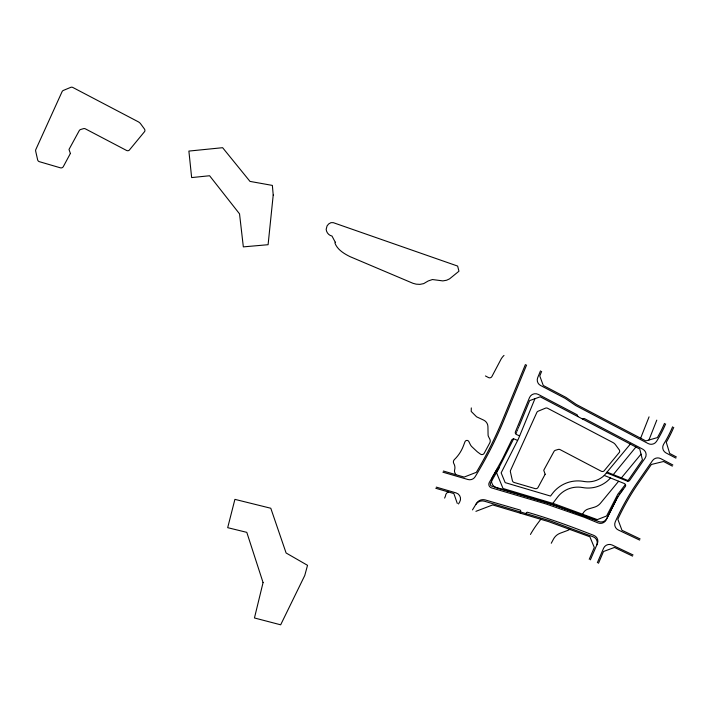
<?xml version="1.0" encoding="UTF-8"?>
<svg xmlns="http://www.w3.org/2000/svg" width="712" height="712" viewBox="0 0 712 712"><rect width="100%" height="100%" fill="white"/><g stroke="black" fill="none" stroke-linecap="round" stroke-linejoin="round"><path stroke-width="1.07" d="M471.299 407.923L471.219 411.438L476.586 416.814L483.635 420.107A7.583 7.449 -8.6 0 1 487.934 426.675L488.076 434.854A4.21 4.139 -8.6 0 0 488.512 436.616L489.794 439.162A4.21 4.139 -8.6 0 1 489.749 442.935L484.204 453.268A2.528 2.483 -8.6 0 1 480.458 454.114L477.93 452.271A12.638 12.415 -8.6 0 1 476.746 451.292L472.056 446.896A8.428 8.277 -8.6 0 1 470.285 444.502L468.843 441.547A2.109 2.074 -8.6 0 0 464.972 441.743L463.343 446.059A37.914 37.255 -8.6 0 1 454.398 459.569A3.373 3.311 -8.6 0 0 453.829 463.574A8.428 8.277 -8.6 0 1 454.63 469.867A4.21 4.139 -8.6 0 0 454.861 472.688L455.778 474.655M520.241 512.987L520.703 511.341A1.282 1.255 -8.6 0 0 520.063 510.041L484.917 499.842A7.583 7.449 -8.6 0 0 476.559 503.251L472.492 509.899M640.64 438.209L649.059 416.849M648.935 440.025L656.784 420.125M597.332 562.765L603.607 548.169A6.319 6.212 -8.6 0 1 612.062 544.983L633.066 554.968M598.498 563.254L603.5 551.515L614.465 547.448L632.559 556.108M589.224 559.329L594.298 547.466L589.883 536.795L548.409 521.567L492.695 504.924L475.91 511.341M590.382 559.819L597.359 543.665A6.319 6.212 -8.6 0 0 594.004 535.468C572.119 526.871 549.993 518.692 527.387 512.231L526.506 512.498L525.536 514.536M444.626 498.097L445.525 495.881A4.539 4.459 -8.6 0 1 448.4 491.965M525.429 364.5L503.01 419.021A412.39 405.217 -8.6 0 1 476.355 472.314L464.117 477.093L443.398 471.033M526.595 364.989L504.185 419.484A413.654 406.463 -8.6 0 1 475.153 476.728A6.319 6.212 -8.6 0 1 467.918 479.505L442.891 472.181M540.488 370.881L537.693 377.689A6.319 6.212 -8.6 0 0 540.55 385.468L565.284 398.444L575.705 405.555L648.205 443.585A6.319 6.212 -8.6 0 0 656.571 441.342A122.58 120.453 -8.6 0 0 665.649 423.871M541.654 371.37L539.767 375.945L543.274 385.486L565.951 397.385L576.373 404.496L645.82 440.924L657.39 437.586A121.316 119.207 -8.6 0 0 664.492 423.382M534.943 398.702L518.345 439.073L501.15 472.866L505.173 482.62L550.518 496.059L552.45 493.505A31.595 31.043 -8.6 0 1 582.647 481.25L584.828 481.606A23.167 22.766 -8.6 0 0 604.257 475.447L630.325 444.083M519.021 426.39L529.621 400.616L540.203 396.815L639.759 449.032L642.42 459.783L627.619 481.214M518.452 427.761L518.639 427.307M517.873 429.131L518.069 428.677M517.49 430.048L517.099 430.956M516.512 432.326L516.707 431.873M516.147 433.163L515.942 433.626M513.601 438.904L496.495 472.617L503.037 488.485L554.514 503.891L597.306 519.618M577.877 416.573L577.281 414.945A3.355 3.302 -8.6 0 0 576.64 414.509L538.352 394.43A6.319 6.212 -8.6 0 0 529.497 397.608L515.408 431.873A2.109 2.074 -8.6 0 0 516.503 434.534L519.538 435.877M551.266 543.256L553.464 539.109A12.638 12.415 -8.6 0 1 560.246 533.199L567.206 530.609A12.638 12.415 -8.6 0 0 570.081 529.105M616.458 499.246L606.909 518.3A6.319 6.212 -8.6 0 1 598.676 521.531L554.71 505.271L496.825 487.96A7.583 7.449 -8.6 0 1 492.446 477.129L502.521 458.866L511.661 440.132A2.109 2.074 -8.6 0 1 514.438 439.082L517.526 440.399M499.148 467.775L490.541 483.021A2.341 2.305 -8.6 0 0 491.396 486.02L547.136 502.556M496.976 469.181L496.042 470.854M617.162 497.973L622.858 489.696M618.061 496.371L606.295 519.662A6.319 6.212 -8.6 0 1 598.027 522.911L584.312 517.277L546.273 504.043L491.476 487.862A3.791 3.729 -8.6 0 1 489.322 482.398L494.164 474.174M495.579 471.682L494.635 473.347M457.3 503.464L453.864 493.558L435.78 488.272M458.475 503.963L459.641 502.049A6.319 6.212 -8.6 0 0 456.072 492.909L436.287 487.115M582.345 418.914L584.071 418.505A3.373 3.311 -8.6 0 1 584.792 418.79L642.829 449.228A6.319 6.212 -8.6 0 1 645.045 458.19L629.782 480.235A2.109 2.074 -8.6 0 1 627.174 481.089L606.455 472.768M635.923 447.02L613.29 474.619M619.146 494.573L619.716 493.817M540.898 519.155L537.916 523.106A105.314 103.48 -8.6 0 0 530.449 534.436M552.85 503.348L557.514 497.19A25.276 24.831 -8.6 0 1 582.603 487.542A29.486 28.969 -8.6 0 0 610.496 477.974M621.131 491.939L625.198 486.741A2.109 2.074 -8.6 0 0 624.397 483.555L604.257 475.447M625.412 484.489L617.802 494.279L606.588 515.986L595.953 520.143L585.131 515.826M618.639 481.241L600.572 503.117A12.638 12.415 -8.6 0 1 594.333 507.22L588.254 509A8.428 8.277 -8.6 0 0 582.861 513.761M621.416 477.877L641.023 454.149M547.172 502.752L585.157 516.022M607.007 472.092L628.064 480.547M640.141 538.957L621.968 530.289L617.838 519.226A247.687 243.379 -8.6 0 1 638.789 482.62L651.364 464.473L663.539 461.501L672.351 466.129M639.643 540.096L618.363 530.022A6.319 6.212 -8.6 0 1 615.239 521.905A248.951 244.625 -8.6 0 1 637.747 481.926L652.512 460.619A6.319 6.212 -8.6 0 1 660.718 458.617L672.858 464.981M676.4 456.962L669.689 453.446L666.281 442.268A131.426 129.139 -8.6 0 0 673.757 427.307M675.893 458.11L666.032 452.939A6.319 6.212 -8.6 0 1 663.629 444.252A130.162 127.902 -8.6 0 0 672.591 426.817M485.442 375.954L488.477 377.556A2.528 2.483 -8.6 0 0 491.876 376.577L500.438 360.334A16.011 15.726 -8.6 0 1 503.998 355.43M596.727 545.081A6.319 6.212 -8.6 0 0 593.416 536.901L549.798 520.703L484.454 501.212A7.583 7.449 -8.6 0 0 475.776 504.541M70.39 153.454L63.324 166.608A2.528 2.483 -8.6 0 1 60.369 167.818L39.374 161.677A2.528 2.483 -8.6 0 1 37.638 159.844L35.662 151.104A2.528 2.483 -8.6 0 1 35.822 149.547L62.069 91.697A2.528 2.483 -8.6 0 1 63.404 90.406L70.835 87.318A2.528 2.483 -8.6 0 1 72.846 87.478L138.181 121.743A7.583 7.449 -8.6 0 1 140.745 123.95L144.447 129.005A2.528 2.483 -8.6 0 1 144.696 131.471L129.21 150.25A2.528 2.483 -8.6 0 1 126.522 150.437L85.369 128.845A2.528 2.483 -8.6 0 0 83.438 128.667L80.723 129.477A2.528 2.483 -8.6 0 0 79.219 130.688L68.993 149.467L70.39 153.454M545.143 474.245L538.076 487.4A2.528 2.483 -8.6 0 1 535.121 488.61L514.126 482.469A2.528 2.483 -8.6 0 1 512.391 480.636L510.415 471.896A2.528 2.483 -8.6 0 1 510.575 470.338L536.821 412.488A2.528 2.483 -8.6 0 1 538.156 411.198L545.588 408.11A2.528 2.483 -8.6 0 1 547.599 408.27L612.934 442.535A7.583 7.449 -8.6 0 1 615.497 444.742L619.2 449.788A2.528 2.483 -8.6 0 1 619.449 452.262L603.963 471.033A2.528 2.483 -8.6 0 1 601.275 471.228L560.122 449.637A2.528 2.483 -8.6 0 0 558.19 449.459L555.476 450.269A2.528 2.483 -8.6 0 0 553.981 451.479L543.745 470.258L545.143 474.245M273.212 195.026L268.095 244.706L243.335 246.877L239.535 213.858L209.595 175.748L191.644 177.582L188.885 151.078L222.625 147.695L249.992 181.4L272.367 185.414L273.212 195.026M263.066 582.576L254.451 617.971L280.67 624.807L304.754 575.519L307.531 565.319L286.099 552.984L270.791 508.252L234.907 499.361L227.689 527.672L246.797 532.353L263.066 582.576M335.254 242.196L334.996 243.219C337.426 249.663 344.092 253.721 350.073 256.658L412.969 283.305L416.182 284.159L419.902 284.373L423.676 283.625L428.215 280.964L432.433 279.54L442.846 280.902L446.62 280.234L449.548 278.864L458.946 271.228L457.638 266.074L333.287 222.66L330.955 222.66L328.677 223.951L327.066 225.9L326.167 229.344C326.452 232.539 328.819 235.396 331.997 236.055L335.254 242.196"/></g></svg>
